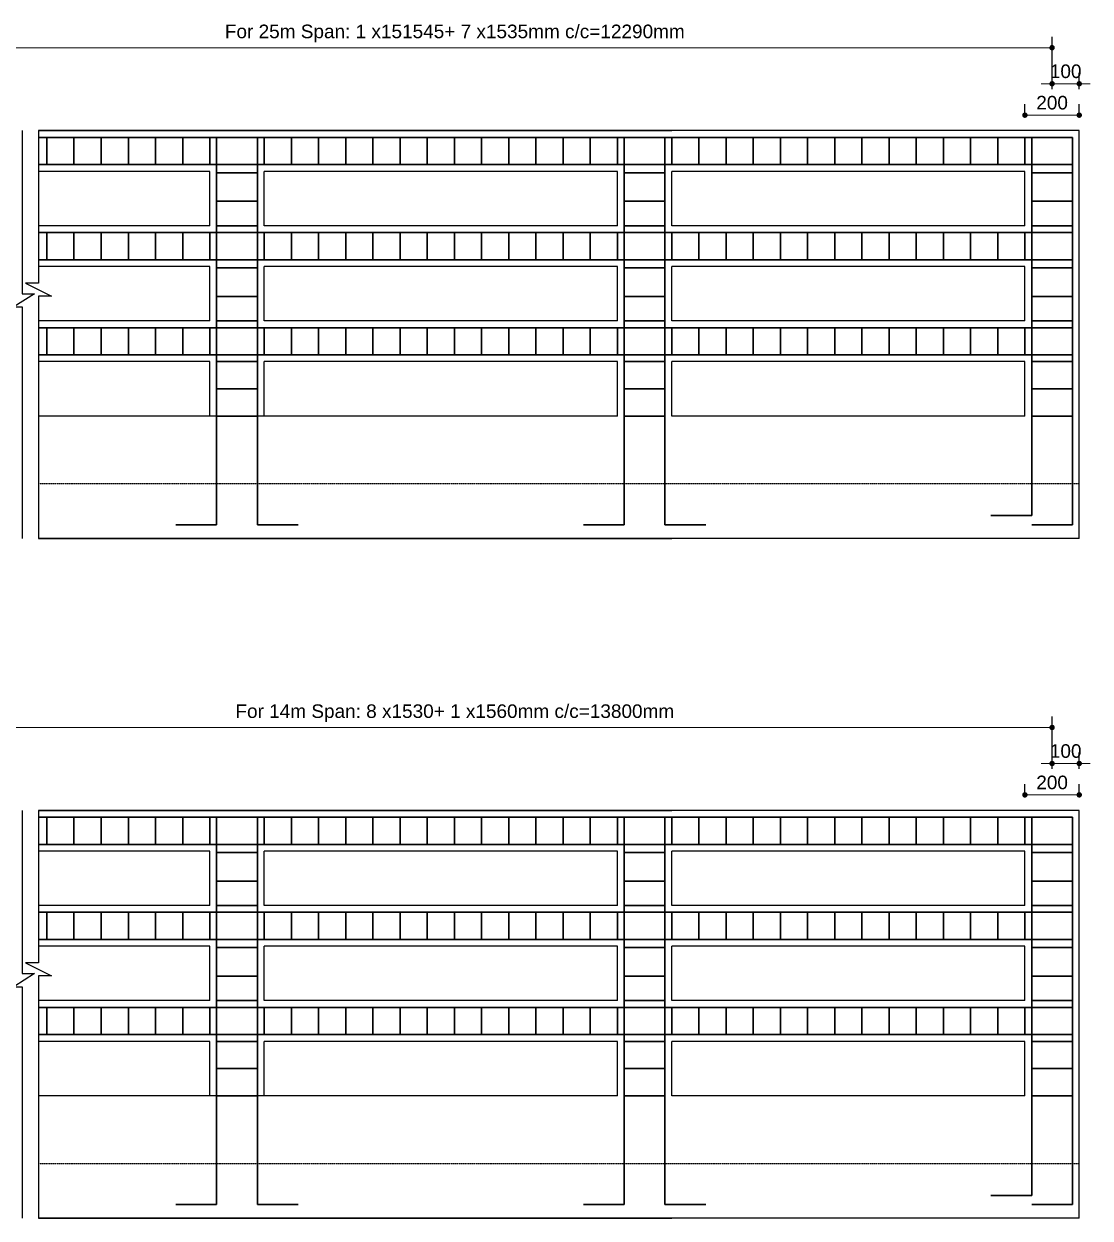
# Model space of a CAD drawing. Header units: millimetres. Extents: x 52966 to 62703, y 7652 to 27430.
# Drawn here: x 58779 to 62703, y 23036 to 27430 of the extents above; entities that cross this region are included whole.
import ezdxf

# ---------------------------------------------------------------- set-up
doc = ezdxf.new("R2010")
doc.units = ezdxf.units.MM
doc.header["$PDMODE"] = 3
doc.linetypes.add('HIDDEN', pattern=[9.525, 6.35, -3.175])
for name, color, linetype, lineweight in [('Ber', 12, 'Continuous', 30), ('Deck Slab', 11, 'Continuous', 25), ('Dimision', 4, 'Continuous', 18)]:
    doc.layers.add(name, color=color, linetype=linetype, lineweight=lineweight)
doc.styles.get("Standard").update_dxf_attribs({"font": 'arial.ttf'})
doc.dimstyles.new('ISO-25', dxfattribs={"dimtxt": 75, "dimasz": 28, "dimexe": 75, "dimexo": 45.625, "dimgap": 20, "dimtad": 1, "dimtoh": 1, "dimdec": 0, "dimtxsty": 'Standard', "dimblk": 'DOT', "dimcen": 300, "dimclrd": 256, "dimclre": 256, "dimclrt": 256, "dimadec": 0, "dimazin": 0, "dimtfac": 1, "dimtdec": 0, "dimtix": 1, "dimtmove": 0, "dimatfit": 3, "dimldrblk": 'DOT', "dimfxl": 1, "dimlwd": -1, "dimarcsym": 0})

# ---------------------------------------------------------------- blocks, each defined once
blk = doc.blocks.new('_Dot')
at = {"color": 0, "linetype": 'ByBlock', "lineweight": -2}
blk.add_line((-0.5, 0), (-1, 0), dxfattribs=at)
at = {"color": 0, "linetype": 'ByBlock', "const_width": 0.5}
blk.add_lwpolyline([(-0.25, 0, 1), (0.25, 0, 1)], format="xyb", close=True, dxfattribs=at)
blk = doc.blocks.new('*D81')
at = {"layer": 'Defpoints', "color": 0, "linetype": 'Continuous', "transparency": 16777216}
for p in [(58166.6, 24841.3), (62563.4, 24643.7), (58166.6, 24593.2)]:
    blk.add_point(p, dxfattribs=at)
at = {"layer": 'Dimision', "linetype": 'Continuous', "lineweight": -2, "transparency": 16777216}
for p, q in [((58166.6, 24638.8), (58166.6, 24881.3)), ((62563.4, 24689.3), (62563.4, 24881.3))]:
    blk.add_line(p, q, dxfattribs=at)
at = {"layer": 'Dimision', "linetype": 'Continuous', "transparency": 16777216}
blk.add_line((62543.4, 24841.3), (58186.6, 24841.3), dxfattribs=at)
at = {"layer": 'Dimision', "linetype": 'Continuous', "transparency": 16777216, "xscale": 20, "yscale": 20, "zscale": 20, "rotation": 180}
blk.add_blockref('_Dot', (58166.6, 24841.3), dxfattribs=at)
at = {"layer": 'Dimision', "linetype": 'Continuous', "transparency": 16777216, "xscale": 20, "yscale": 20, "zscale": 20}
blk.add_blockref('_Dot', (62563.4, 24841.3), dxfattribs=at)
at = {"layer": 'Dimision', "linetype": 'Continuous', "transparency": 16777216, "insert": (60365, 24893.7), "char_height": 50, "width": 1641.573, "attachment_point": 5}
blk.add_mtext('For 14m Span: 8 x1530+ 1 x1560mm c/c=13800mm', dxfattribs=at)
blk = doc.blocks.new('*D82')
at = {"layer": 'Defpoints', "color": 0, "linetype": 'Continuous', "transparency": 16777216}
for p in [(62463.4, 24593.2), (62463.4, 24553.4), (62663.4, 24553.4)]:
    blk.add_point(p, dxfattribs=at)
at = {"layer": 'Dimision', "linetype": 'Continuous', "lineweight": -2, "transparency": 16777216}
for p, q in [((62463.4, 24599), (62463.4, 24633.2)), ((62663.4, 24599), (62663.4, 24633.2))]:
    blk.add_line(p, q, dxfattribs=at)
at = {"layer": 'Dimision', "linetype": 'Continuous', "transparency": 16777216}
blk.add_line((62643.4, 24593.2), (62483.4, 24593.2), dxfattribs=at)
at = {"layer": 'Dimision', "linetype": 'Continuous', "transparency": 16777216, "xscale": 20, "yscale": 20, "zscale": 20, "rotation": 180}
blk.add_blockref('_Dot', (62463.4, 24593.2), dxfattribs=at)
at = {"layer": 'Dimision', "linetype": 'Continuous', "transparency": 16777216, "xscale": 20, "yscale": 20, "zscale": 20}
blk.add_blockref('_Dot', (62663.4, 24593.2), dxfattribs=at)
at = {"layer": 'Dimision', "linetype": 'Continuous', "transparency": 16777216, "insert": (62563.4, 24638.7), "char_height": 50, "attachment_point": 5}
blk.add_mtext('200', dxfattribs=at)
blk = doc.blocks.new('*D83')
at = {"layer": 'Defpoints', "color": 0, "linetype": 'Continuous', "transparency": 16777216}
for p in [(62563.4, 24708.7), (62563.4, 24643.7), (62663.4, 24643.7)]:
    blk.add_point(p, dxfattribs=at)
at = {"layer": 'Dimision', "linetype": 'Continuous', "lineweight": -2, "transparency": 16777216}
for p, q in [((62563.4, 24689.3), (62563.4, 24748.7)), ((62663.4, 24689.3), (62663.4, 24748.7))]:
    blk.add_line(p, q, dxfattribs=at)
at = {"layer": 'Dimision', "linetype": 'Continuous', "transparency": 16777216}
for p, q in [((62543.4, 24708.7), (62523.4, 24708.7)), ((62663.4, 24708.7), (62563.4, 24708.7)), ((62683.4, 24708.7), (62703.4, 24708.7))]:
    blk.add_line(p, q, dxfattribs=at)
at = {"layer": 'Dimision', "linetype": 'Continuous', "transparency": 16777216, "xscale": 20, "yscale": 20, "zscale": 20}
blk.add_blockref('_Dot', (62563.4, 24708.7), dxfattribs=at)
at = {"layer": 'Dimision', "linetype": 'Continuous', "transparency": 16777216, "xscale": 20, "yscale": 20, "zscale": 20, "rotation": 180}
blk.add_blockref('_Dot', (62663.4, 24708.7), dxfattribs=at)
at = {"layer": 'Dimision', "linetype": 'Continuous', "transparency": 16777216, "insert": (62613.4, 24754.2), "char_height": 50, "attachment_point": 5}
blk.add_mtext('100', dxfattribs=at)
blk = doc.blocks.new('*D96')
at = {"layer": 'Defpoints', "color": 0, "linetype": 'Continuous', "transparency": 16777216}
for p in [(58166.6, 27342.1), (62563.4, 27144.4), (58166.6, 27093.9)]:
    blk.add_point(p, dxfattribs=at)
at = {"layer": 'Dimision', "linetype": 'Continuous', "lineweight": -2, "transparency": 16777216}
for p, q in [((58166.6, 27139.6), (58166.6, 27382.1)), ((62563.4, 27190.1), (62563.4, 27382.1))]:
    blk.add_line(p, q, dxfattribs=at)
at = {"layer": 'Dimision', "linetype": 'Continuous', "transparency": 16777216}
blk.add_line((62543.4, 27342.1), (58186.6, 27342.1), dxfattribs=at)
at = {"layer": 'Dimision', "linetype": 'Continuous', "transparency": 16777216, "xscale": 20, "yscale": 20, "zscale": 20, "rotation": 180}
blk.add_blockref('_Dot', (58166.6, 27342.1), dxfattribs=at)
at = {"layer": 'Dimision', "linetype": 'Continuous', "transparency": 16777216, "xscale": 20, "yscale": 20, "zscale": 20}
blk.add_blockref('_Dot', (62563.4, 27342.1), dxfattribs=at)
at = {"layer": 'Dimision', "linetype": 'Continuous', "transparency": 16777216, "insert": (60365, 27394.5), "char_height": 50, "width": 2690.128, "attachment_point": 5}
blk.add_mtext('For 25m Span: 1 x151545+ 7 x1535mm c/c=12290mm', dxfattribs=at)
blk = doc.blocks.new('*D97')
at = {"layer": 'Defpoints', "color": 0, "linetype": 'Continuous', "transparency": 16777216}
for p in [(62463.4, 27093.9), (62463.4, 27054.2), (62663.4, 27054.2)]:
    blk.add_point(p, dxfattribs=at)
at = {"layer": 'Dimision', "linetype": 'Continuous', "lineweight": -2, "transparency": 16777216}
for p, q in [((62463.4, 27099.8), (62463.4, 27133.9)), ((62663.4, 27099.8), (62663.4, 27133.9))]:
    blk.add_line(p, q, dxfattribs=at)
at = {"layer": 'Dimision', "linetype": 'Continuous', "transparency": 16777216}
blk.add_line((62643.4, 27093.9), (62483.4, 27093.9), dxfattribs=at)
at = {"layer": 'Dimision', "linetype": 'Continuous', "transparency": 16777216, "xscale": 20, "yscale": 20, "zscale": 20, "rotation": 180}
blk.add_blockref('_Dot', (62463.4, 27093.9), dxfattribs=at)
at = {"layer": 'Dimision', "linetype": 'Continuous', "transparency": 16777216, "xscale": 20, "yscale": 20, "zscale": 20}
blk.add_blockref('_Dot', (62663.4, 27093.9), dxfattribs=at)
at = {"layer": 'Dimision', "linetype": 'Continuous', "transparency": 16777216, "insert": (62563.4, 27139.5), "char_height": 50, "attachment_point": 5}
blk.add_mtext('200', dxfattribs=at)
blk = doc.blocks.new('*D98')
at = {"layer": 'Defpoints', "color": 0, "linetype": 'Continuous', "transparency": 16777216}
for p in [(62563.4, 27209.5), (62563.4, 27144.4), (62663.4, 27144.4)]:
    blk.add_point(p, dxfattribs=at)
at = {"layer": 'Dimision', "linetype": 'Continuous', "lineweight": -2, "transparency": 16777216}
for p, q in [((62563.4, 27190.1), (62563.4, 27249.5)), ((62663.4, 27190.1), (62663.4, 27249.5))]:
    blk.add_line(p, q, dxfattribs=at)
at = {"layer": 'Dimision', "linetype": 'Continuous', "transparency": 16777216}
for p, q in [((62543.4, 27209.5), (62523.4, 27209.5)), ((62663.4, 27209.5), (62563.4, 27209.5)), ((62683.4, 27209.5), (62703.4, 27209.5))]:
    blk.add_line(p, q, dxfattribs=at)
at = {"layer": 'Dimision', "linetype": 'Continuous', "transparency": 16777216, "xscale": 20, "yscale": 20, "zscale": 20}
blk.add_blockref('_Dot', (62563.4, 27209.5), dxfattribs=at)
at = {"layer": 'Dimision', "linetype": 'Continuous', "transparency": 16777216, "xscale": 20, "yscale": 20, "zscale": 20, "rotation": 180}
blk.add_blockref('_Dot', (62663.4, 27209.5), dxfattribs=at)
at = {"layer": 'Dimision', "linetype": 'Continuous', "transparency": 16777216, "insert": (62613.4, 27255), "char_height": 50, "attachment_point": 5}
blk.add_mtext('100', dxfattribs=at)

msp = doc.modelspace()

# ---------------------------------------------------------------- linework, layer by layer
at = {"layer": 'Ber', "linetype": 'Continuous'}
for p, q in [((62638.4, 27012), (58832.4, 27012)), ((58832.4, 27012), (61163.4, 27012)), ((58863.4, 26912), (58863.4, 27012)), ((58963.4, 26912), (58963.4, 27012)), ((59063.4, 26912), (59063.4, 27012)), ((59163.4, 26912), (59163.4, 27012)), ((59263.4, 26912), (59263.4, 27012)), ((59363.4, 26912), (59363.4, 27012)), ((59463.4, 26912), (59463.4, 27012)), ((59488.4, 25587), (59488.4, 27012)), ((59638.4, 25587), (59638.4, 27012)), ((59663.4, 26912), (59663.4, 27012)), ((59763.4, 26912), (59763.4, 27012)), ((59863.4, 26912), (59863.4, 27012)), ((59863.4, 26912), (59863.4, 27012)), ((59963.4, 26912), (59963.4, 27012)), ((60063.4, 26912), (60063.4, 27012)), ((60163.4, 26912), (60163.4, 27012)), ((60263.4, 26912), (60263.4, 27012)), ((60363.4, 26912), (60363.4, 27012)), ((60463.4, 26912), (60463.4, 27012)), ((60563.4, 26912), (60563.4, 27012)), ((60663.4, 26912), (60663.4, 27012)), ((60763.4, 26912), (60763.4, 27012)), ((60863.4, 26912), (60863.4, 27012)), ((60963.4, 26912), (60963.4, 27012)), ((60988.4, 25587), (60988.4, 27012)), ((61138.4, 25587), (61138.4, 27012)), ((61163.4, 26912), (61163.4, 27012)), ((61263.4, 26912), (61263.4, 27012)), ((61363.4, 26912), (61363.4, 27012)), ((61363.4, 26912), (61363.4, 27012)), ((61463.4, 26912), (61463.4, 27012)), ((61563.4, 26912), (61563.4, 27012)), ((61663.4, 26912), (61663.4, 27012)), ((61763.4, 26912), (61763.4, 27012)), ((61863.4, 26912), (61863.4, 27012)), ((61963.4, 26912), (61963.4, 27012)), ((62063.4, 26912), (62063.4, 27012)), ((62163.4, 26912), (62163.4, 27012)), ((62263.4, 26912), (62263.4, 27012)), ((62363.4, 26912), (62363.4, 27012)), ((62463.4, 26912), (62463.4, 27012)), ((62488.4, 25620.5), (62488.4, 27012)), ((62638.4, 25587), (62638.4, 27012)), ((62638.4, 26912), (58832.4, 26912)), ((58832.4, 26912), (61163.4, 26912)), ((59638.4, 26882), (59488.4, 26882)), ((61138.4, 26882), (60988.4, 26882)), ((62638.4, 26882), (62488.4, 26882)), ((59638.4, 26777), (59488.4, 26777)), ((61138.4, 26777), (60988.4, 26777)), ((62638.4, 26777), (62488.4, 26777)), ((59638.4, 26687), (59488.4, 26687)), ((61138.4, 26687), (60988.4, 26687)), ((62638.4, 26687), (62488.4, 26687)), ((62638.4, 26662), (58832.4, 26662)), ((58832.4, 26662), (61163.4, 26662)), ((58863.4, 26562), (58863.4, 26662)), ((58963.4, 26562), (58963.4, 26662)), ((59063.4, 26562), (59063.4, 26662)), ((59163.4, 26562), (59163.4, 26662)), ((59263.4, 26562), (59263.4, 26662)), ((59363.4, 26562), (59363.4, 26662)), ((59463.4, 26562), (59463.4, 26662)), ((59663.4, 26562), (59663.4, 26662)), ((59763.4, 26562), (59763.4, 26662)), ((59863.4, 26562), (59863.4, 26662)), ((59863.4, 26562), (59863.4, 26662)), ((59963.4, 26562), (59963.4, 26662)), ((60063.4, 26562), (60063.4, 26662)), ((60163.4, 26562), (60163.4, 26662)), ((60263.4, 26562), (60263.4, 26662)), ((60363.4, 26562), (60363.4, 26662)), ((60463.4, 26562), (60463.4, 26662)), ((60563.4, 26562), (60563.4, 26662)), ((60663.4, 26562), (60663.4, 26662)), ((60763.4, 26562), (60763.4, 26662)), ((60863.4, 26562), (60863.4, 26662)), ((60963.4, 26562), (60963.4, 26662)), ((61163.4, 26562), (61163.4, 26662)), ((61263.4, 26562), (61263.4, 26662)), ((61363.4, 26562), (61363.4, 26662)), ((61463.4, 26562), (61463.4, 26662)), ((61563.4, 26562), (61563.4, 26662)), ((61663.4, 26562), (61663.4, 26662)), ((61763.4, 26562), (61763.4, 26662)), ((61863.4, 26562), (61863.4, 26662)), ((61963.4, 26562), (61963.4, 26662)), ((62063.4, 26562), (62063.4, 26662)), ((62163.4, 26562), (62163.4, 26662)), ((62263.4, 26562), (62263.4, 26662)), ((62363.4, 26562), (62363.4, 26662)), ((62463.4, 26562), (62463.4, 26662)), ((62638.4, 26562), (58832.4, 26562)), ((58832.4, 26562), (61163.4, 26562)), ((59638.4, 26532), (59488.4, 26532)), ((61138.4, 26532), (60988.4, 26532)), ((62638.4, 26532), (62488.4, 26532)), ((59638.4, 26427), (59488.4, 26427)), ((61138.4, 26427), (60988.4, 26427)), ((62638.4, 26427), (62488.4, 26427)), ((59638.4, 26337), (59488.4, 26337)), ((61138.4, 26337), (60988.4, 26337)), ((62638.4, 26337), (62488.4, 26337)), ((62638.4, 26312), (58832.2, 26312)), ((58832.2, 26312), (61163.4, 26312)), ((58863.4, 26212), (58863.4, 26312)), ((58963.4, 26212), (58963.4, 26312)), ((59063.4, 26212), (59063.4, 26312)), ((59163.4, 26212), (59163.4, 26312)), ((59263.4, 26212), (59263.4, 26312)), ((59363.4, 26212), (59363.4, 26312)), ((59463.4, 26212), (59463.4, 26312)), ((59663.4, 26212), (59663.4, 26312)), ((59763.4, 26212), (59763.4, 26312)), ((59863.4, 26212), (59863.4, 26312)), ((59863.4, 26212), (59863.4, 26312)), ((59963.4, 26212), (59963.4, 26312)), ((60063.4, 26212), (60063.4, 26312)), ((60163.4, 26212), (60163.4, 26312)), ((60263.4, 26212), (60263.4, 26312)), ((60363.4, 26212), (60363.4, 26312)), ((60463.4, 26212), (60463.4, 26312)), ((60563.4, 26212), (60563.4, 26312)), ((60663.4, 26212), (60663.4, 26312)), ((60763.4, 26212), (60763.4, 26312)), ((60863.4, 26212), (60863.4, 26312)), ((60963.4, 26212), (60963.4, 26312)), ((61163.4, 26212), (61163.4, 26312)), ((61263.4, 26212), (61263.4, 26312)), ((61363.4, 26212), (61363.4, 26312)), ((61463.4, 26212), (61463.4, 26312)), ((61563.4, 26212), (61563.4, 26312)), ((61663.4, 26212), (61663.4, 26312)), ((61763.4, 26212), (61763.4, 26312)), ((61863.4, 26212), (61863.4, 26312)), ((61963.4, 26212), (61963.4, 26312)), ((62063.4, 26212), (62063.4, 26312)), ((62163.4, 26212), (62163.4, 26312)), ((62263.4, 26212), (62263.4, 26312)), ((62363.4, 26212), (62363.4, 26312)), ((62463.4, 26212), (62463.4, 26312)), ((62488.4, 26212), (58832.2, 26212)), ((58832.2, 26212), (61163.4, 26212)), ((59638.4, 26187), (59488.4, 26187)), ((61138.4, 26187), (60988.4, 26187)), ((62638.4, 26212), (62488.4, 26212)), ((62638.4, 26187), (62488.4, 26187)), ((59638.4, 26087), (59488.4, 26087)), ((61138.4, 26087), (60988.4, 26087)), ((62638.4, 26087), (62488.4, 26087)), ((59638.4, 25987), (59488.4, 25987)), ((61138.4, 25987), (60988.4, 25987)), ((62638.4, 25987), (62488.4, 25987)), ((62638.4, 24511.2), (58832.4, 24511.2)), ((58832.4, 24511.2), (61163.4, 24511.2)), ((58863.4, 24411.2), (58863.4, 24511.2)), ((58963.4, 24411.2), (58963.4, 24511.2)), ((59063.4, 24411.2), (59063.4, 24511.2)), ((59163.4, 24411.2), (59163.4, 24511.2)), ((59263.4, 24411.2), (59263.4, 24511.2)), ((59363.4, 24411.2), (59363.4, 24511.2)), ((59463.4, 24411.2), (59463.4, 24511.2)), ((59488.4, 23086.2), (59488.4, 24511.2)), ((59638.4, 23086.2), (59638.4, 24511.2)), ((59663.4, 24411.2), (59663.4, 24511.2)), ((59763.4, 24411.2), (59763.4, 24511.2)), ((59863.4, 24411.2), (59863.4, 24511.2)), ((59863.4, 24411.2), (59863.4, 24511.2)), ((59963.4, 24411.2), (59963.4, 24511.2)), ((60063.4, 24411.2), (60063.4, 24511.2)), ((60163.4, 24411.2), (60163.4, 24511.2)), ((60263.4, 24411.2), (60263.4, 24511.2)), ((60363.4, 24411.2), (60363.4, 24511.2)), ((60463.4, 24411.2), (60463.4, 24511.2)), ((60563.4, 24411.2), (60563.4, 24511.2)), ((60663.4, 24411.2), (60663.4, 24511.2)), ((60763.4, 24411.2), (60763.4, 24511.2)), ((60863.4, 24411.2), (60863.4, 24511.2)), ((60963.4, 24411.2), (60963.4, 24511.2)), ((60988.4, 23086.2), (60988.4, 24511.2)), ((61138.4, 23086.2), (61138.4, 24511.2)), ((61163.4, 24411.2), (61163.4, 24511.2)), ((61263.4, 24411.2), (61263.4, 24511.2)), ((61363.4, 24411.2), (61363.4, 24511.2)), ((61363.4, 24411.2), (61363.4, 24511.2)), ((61463.4, 24411.2), (61463.4, 24511.2)), ((61563.4, 24411.2), (61563.4, 24511.2)), ((61663.4, 24411.2), (61663.4, 24511.2)), ((61763.4, 24411.2), (61763.4, 24511.2)), ((61863.4, 24411.2), (61863.4, 24511.2)), ((61963.4, 24411.2), (61963.4, 24511.2)), ((62063.4, 24411.2), (62063.4, 24511.2)), ((62163.4, 24411.2), (62163.4, 24511.2)), ((62263.4, 24411.2), (62263.4, 24511.2)), ((62363.4, 24411.2), (62363.4, 24511.2)), ((62463.4, 24411.2), (62463.4, 24511.2)), ((62488.4, 23119.8), (62488.4, 24511.2)), ((62638.4, 23086.2), (62638.4, 24511.2)), ((62638.4, 24411.2), (58832.4, 24411.2)), ((58832.4, 24411.2), (61163.4, 24411.2)), ((59638.4, 24381.2), (59488.4, 24381.2)), ((61138.4, 24381.2), (60988.4, 24381.2)), ((62638.4, 24381.2), (62488.4, 24381.2)), ((59638.4, 24276.2), (59488.4, 24276.2)), ((61138.4, 24276.2), (60988.4, 24276.2)), ((62638.4, 24276.2), (62488.4, 24276.2)), ((59638.4, 24186.2), (59488.4, 24186.2)), ((61138.4, 24186.2), (60988.4, 24186.2)), ((62638.4, 24186.2), (62488.4, 24186.2)), ((62638.4, 24161.2), (58832.4, 24161.2)), ((58832.4, 24161.2), (61163.4, 24161.2)), ((58863.4, 24061.2), (58863.4, 24161.2)), ((58963.4, 24061.2), (58963.4, 24161.2)), ((59063.4, 24061.2), (59063.4, 24161.2)), ((59163.4, 24061.2), (59163.4, 24161.2)), ((59263.4, 24061.2), (59263.4, 24161.2)), ((59363.4, 24061.2), (59363.4, 24161.2)), ((59463.4, 24061.2), (59463.4, 24161.2)), ((59663.4, 24061.2), (59663.4, 24161.2)), ((59763.4, 24061.2), (59763.4, 24161.2)), ((59863.4, 24061.2), (59863.4, 24161.2)), ((59863.4, 24061.2), (59863.4, 24161.2)), ((59963.4, 24061.2), (59963.4, 24161.2)), ((60063.4, 24061.2), (60063.4, 24161.2)), ((60163.4, 24061.2), (60163.4, 24161.2)), ((60263.4, 24061.2), (60263.4, 24161.2)), ((60363.4, 24061.2), (60363.4, 24161.2)), ((60463.4, 24061.2), (60463.4, 24161.2)), ((60563.4, 24061.2), (60563.4, 24161.2)), ((60663.4, 24061.2), (60663.4, 24161.2)), ((60763.4, 24061.2), (60763.4, 24161.2)), ((60863.4, 24061.2), (60863.4, 24161.2)), ((60963.4, 24061.2), (60963.4, 24161.2)), ((61163.4, 24061.2), (61163.4, 24161.2)), ((61263.4, 24061.2), (61263.4, 24161.2)), ((61363.4, 24061.2), (61363.4, 24161.2)), ((61463.4, 24061.2), (61463.4, 24161.2)), ((61563.4, 24061.2), (61563.4, 24161.2)), ((61663.4, 24061.2), (61663.4, 24161.2)), ((61763.4, 24061.2), (61763.4, 24161.2)), ((61863.4, 24061.2), (61863.4, 24161.2)), ((61963.4, 24061.2), (61963.4, 24161.2)), ((62063.4, 24061.2), (62063.4, 24161.2)), ((62163.4, 24061.2), (62163.4, 24161.2)), ((62263.4, 24061.2), (62263.4, 24161.2)), ((62363.4, 24061.2), (62363.4, 24161.2)), ((62463.4, 24061.2), (62463.4, 24161.2)), ((62638.4, 24061.2), (58832.4, 24061.2)), ((58832.4, 24061.2), (61163.4, 24061.2)), ((59638.4, 24031.2), (59488.4, 24031.2)), ((61138.4, 24031.2), (60988.4, 24031.2)), ((62638.4, 24031.2), (62488.4, 24031.2)), ((59638.4, 23926.2), (59488.4, 23926.2)), ((61138.4, 23926.2), (60988.4, 23926.2)), ((62638.4, 23926.2), (62488.4, 23926.2)), ((59638.4, 23836.2), (59488.4, 23836.2)), ((61138.4, 23836.2), (60988.4, 23836.2)), ((62638.4, 23836.2), (62488.4, 23836.2)), ((62638.4, 23811.2), (58832.2, 23811.2)), ((58832.2, 23811.2), (61163.4, 23811.2)), ((58863.4, 23711.2), (58863.4, 23811.2)), ((58963.4, 23711.2), (58963.4, 23811.2)), ((59063.4, 23711.2), (59063.4, 23811.2)), ((59163.4, 23711.2), (59163.4, 23811.2)), ((59263.4, 23711.2), (59263.4, 23811.2)), ((59363.4, 23711.2), (59363.4, 23811.2)), ((59463.4, 23711.2), (59463.4, 23811.2)), ((59663.4, 23711.2), (59663.4, 23811.2)), ((59763.4, 23711.2), (59763.4, 23811.2)), ((59863.4, 23711.2), (59863.4, 23811.2)), ((59863.4, 23711.2), (59863.4, 23811.2)), ((59963.4, 23711.2), (59963.4, 23811.2)), ((60063.4, 23711.2), (60063.4, 23811.2)), ((60163.4, 23711.2), (60163.4, 23811.2)), ((60263.4, 23711.2), (60263.4, 23811.2)), ((60363.4, 23711.2), (60363.4, 23811.2)), ((60463.4, 23711.2), (60463.4, 23811.2)), ((60563.4, 23711.2), (60563.4, 23811.2)), ((60663.4, 23711.2), (60663.4, 23811.2)), ((60763.4, 23711.2), (60763.4, 23811.2)), ((60863.4, 23711.2), (60863.4, 23811.2)), ((60963.4, 23711.2), (60963.4, 23811.2)), ((61163.4, 23711.2), (61163.4, 23811.2)), ((61263.4, 23711.2), (61263.4, 23811.2)), ((61363.4, 23711.2), (61363.4, 23811.2)), ((61463.4, 23711.2), (61463.4, 23811.2)), ((61563.4, 23711.2), (61563.4, 23811.2)), ((61663.4, 23711.2), (61663.4, 23811.2)), ((61763.4, 23711.2), (61763.4, 23811.2)), ((61863.4, 23711.2), (61863.4, 23811.2)), ((61963.4, 23711.2), (61963.4, 23811.2)), ((62063.4, 23711.2), (62063.4, 23811.2)), ((62163.4, 23711.2), (62163.4, 23811.2)), ((62263.4, 23711.2), (62263.4, 23811.2)), ((62363.4, 23711.2), (62363.4, 23811.2)), ((62463.4, 23711.2), (62463.4, 23811.2)), ((62488.4, 23711.2), (58832.2, 23711.2)), ((58832.2, 23711.2), (61163.4, 23711.2)), ((59638.4, 23686.2), (59488.4, 23686.2)), ((61138.4, 23686.2), (60988.4, 23686.2)), ((62638.4, 23711.2), (62488.4, 23711.2)), ((62638.4, 23686.2), (62488.4, 23686.2)), ((59638.4, 23586.2), (59488.4, 23586.2)), ((61138.4, 23586.2), (60988.4, 23586.2)), ((62638.4, 23586.2), (62488.4, 23586.2)), ((59638.4, 23486.2), (59488.4, 23486.2)), ((61138.4, 23486.2), (60988.4, 23486.2)), ((62638.4, 23486.2), (62488.4, 23486.2))]:
    msp.add_line(p, q, dxfattribs=at)
for points in [[(62488.4, 25620.5), (62338.4, 25620.5)], [(59488.4, 25587), (59338.4, 25587)], [(59788.4, 25587), (59638.4, 25587)], [(60988.4, 25587), (60838.4, 25587)], [(61288.4, 25587), (61138.4, 25587)], [(62638.4, 25587), (62488.4, 25587)], [(62488.4, 23119.8), (62338.4, 23119.8)], [(59488.4, 23086.2), (59338.4, 23086.2)], [(59788.4, 23086.2), (59638.4, 23086.2)], [(60988.4, 23086.2), (60838.4, 23086.2)], [(61288.4, 23086.2), (61138.4, 23086.2)], [(62638.4, 23086.2), (62488.4, 23086.2)]]:
    msp.add_lwpolyline(points, dxfattribs=at)
at = {"layer": 'Deck Slab', "linetype": 'Continuous'}
for p, q in [((62663.4, 27037), (58832.4, 27037)), ((58832.4, 27037), (61163.4, 27037)), ((62663.4, 25537), (62663.4, 27037)), ((59463.4, 26887), (58832.4, 26887)), ((59463.4, 26687), (59463.4, 26887)), ((60963.4, 26887), (59663.4, 26887)), ((59663.4, 26687), (59663.4, 26887)), ((60963.4, 26687), (60963.4, 26887)), ((61163.4, 26687), (61163.4, 26887)), ((62463.4, 26887), (61163.4, 26887)), ((62463.4, 26687), (62463.4, 26887)), ((59463.4, 26687), (58832.4, 26687)), ((60963.4, 26687), (59663.4, 26687)), ((62463.4, 26687), (61163.4, 26687)), ((62463.4, 26562), (62463.4, 26662)), ((59463.4, 26537), (58832.4, 26537)), ((59463.4, 26337), (59463.4, 26537)), ((60963.4, 26537), (59663.4, 26537)), ((59663.4, 26337), (59663.4, 26537)), ((60963.4, 26337), (60963.4, 26537)), ((61163.4, 26337), (61163.4, 26537)), ((62463.4, 26537), (61163.4, 26537)), ((62463.4, 26337), (62463.4, 26537)), ((59463.4, 26337), (58832.2, 26337)), ((60963.4, 26337), (59663.4, 26337)), ((62463.4, 26337), (61163.4, 26337)), ((62463.4, 26212), (62463.4, 26312)), ((59463.4, 26187), (58832.2, 26187)), ((59463.4, 25987), (59463.4, 26187)), ((59663.4, 25987), (59663.4, 26187)), ((60963.4, 26187), (59663.4, 26187)), ((60963.4, 25987), (60963.4, 26187)), ((61163.4, 25987), (61163.4, 26187)), ((62463.4, 26187), (61163.4, 26187)), ((62463.4, 25987), (62463.4, 26187)), ((59463.4, 25987), (58832.2, 25987)), ((59666.6, 25987), (58832.2, 25987)), ((60963.4, 25987), (59663.4, 25987)), ((62463.4, 25987), (61163.4, 25987)), ((62663.4, 25537), (58832.2, 25537)), ((58832.2, 25537), (61163.4, 25537)), ((62663.4, 25537), (61163.4, 25537)), ((62663.4, 24536.2), (58832.4, 24536.2)), ((58832.4, 24536.2), (61163.4, 24536.2)), ((62663.4, 23036.2), (62663.4, 24536.2)), ((59463.4, 24386.2), (58832.4, 24386.2)), ((59463.4, 24186.2), (59463.4, 24386.2)), ((60963.4, 24386.2), (59663.4, 24386.2)), ((59663.4, 24186.2), (59663.4, 24386.2)), ((60963.4, 24186.2), (60963.4, 24386.2)), ((61163.4, 24186.2), (61163.4, 24386.2)), ((62463.4, 24386.2), (61163.4, 24386.2)), ((62463.4, 24186.2), (62463.4, 24386.2)), ((59463.4, 24186.2), (58832.4, 24186.2)), ((60963.4, 24186.2), (59663.4, 24186.2)), ((62463.4, 24186.2), (61163.4, 24186.2)), ((62463.4, 24061.2), (62463.4, 24161.2)), ((59463.4, 24036.2), (58832.4, 24036.2)), ((59463.4, 23836.2), (59463.4, 24036.2)), ((60963.4, 24036.2), (59663.4, 24036.2)), ((59663.4, 23836.2), (59663.4, 24036.2)), ((60963.4, 23836.2), (60963.4, 24036.2)), ((61163.4, 23836.2), (61163.4, 24036.2)), ((62463.4, 24036.2), (61163.4, 24036.2)), ((62463.4, 23836.2), (62463.4, 24036.2)), ((59463.4, 23836.2), (58832.2, 23836.2)), ((60963.4, 23836.2), (59663.4, 23836.2)), ((62463.4, 23836.2), (61163.4, 23836.2)), ((62463.4, 23711.2), (62463.4, 23811.2)), ((59463.4, 23686.2), (58832.2, 23686.2)), ((59463.4, 23486.2), (59463.4, 23686.2)), ((59663.4, 23486.2), (59663.4, 23686.2)), ((60963.4, 23686.2), (59663.4, 23686.2)), ((60963.4, 23486.2), (60963.4, 23686.2)), ((61163.4, 23486.2), (61163.4, 23686.2)), ((62463.4, 23686.2), (61163.4, 23686.2)), ((62463.4, 23486.2), (62463.4, 23686.2)), ((59463.4, 23486.2), (58832.2, 23486.2)), ((59666.6, 23486.2), (58832.2, 23486.2)), ((60963.4, 23486.2), (59663.4, 23486.2)), ((62463.4, 23486.2), (61163.4, 23486.2)), ((62663.4, 23036.2), (58832.2, 23036.2)), ((58832.2, 23036.2), (61163.4, 23036.2)), ((62663.4, 23036.2), (61163.4, 23036.2))]:
    msp.add_line(p, q, dxfattribs=at)
at = {"layer": 'Deck Slab', "linetype": 'HIDDEN', "ltscale": 0.07}
for p, q in [((62663.4, 25737), (58832.2, 25737)), ((62663.4, 23236.2), (58832.2, 23236.2))]:
    msp.add_line(p, q, dxfattribs=at)
at = {"layer": 'Deck Slab', "linetype": 'Continuous'}
for points in [[(58772.5, 27037), (58772.5, 26436.5), (58818.3, 26436.5), (58742.4, 26388.3), (58772.8, 26388.3), (58772.8, 25537)], [(58832.4, 27037), (58832.4, 26476), (58785, 26476), (58880, 26427.8), (58832.2, 26427.8), (58832.2, 25537)], [(58772.5, 24536.2), (58772.5, 23935.7), (58818.3, 23935.7), (58742.4, 23887.5), (58772.8, 23887.5), (58772.8, 23036.2)], [(58832.4, 24536.2), (58832.4, 23975.2), (58785, 23975.2), (58880, 23927), (58832.2, 23927), (58832.2, 23036.2)]]:
    msp.add_lwpolyline(points, dxfattribs=at)

# ---------------------------------------------------------------- dimensions: what is measured, and where the dimension line sits
at = {"layer": 'Dimision', "linetype": 'Continuous'}
for base, p1, p2, text, picture, middle in [((58166.6, 27342.1), (62563.4, 27144.4), (58166.6, 27093.9), 'For 25m Span: 1 x151545+ 7 x1535mm c/c=12290mm', '*D96', (60365, 27394.5)), ((58166.6, 24841.3), (62563.4, 24643.7), (58166.6, 24593.2), 'For 14m Span: 8 x1530+ 1 x1560mm c/c=13800mm', '*D81', (60365, 24893.7))]:
    dim = msp.add_linear_dim(base=base, p1=p1, p2=p2, angle=180, text=text, dimstyle='ISO-25', override={"dimtxt": 50, "dimasz": 20, "dimexe": 40, "dimtmove": 1}, dxfattribs=at)
    dim.commit()
    dim.dimension.update_dxf_attribs({"geometry": picture, "text_midpoint": middle})
for base, p1, p2, picture, middle in [((62563.4, 27209.5), (62663.4, 27144.4), (62563.4, 27144.4), '*D98', (62613.4, 27255)), ((62463.4, 27093.9), (62663.4, 27054.2), (62463.4, 27054.2), '*D97', (62563.4, 27139.5)), ((62563.4, 24708.7), (62663.4, 24643.7), (62563.4, 24643.7), '*D83', (62613.4, 24754.2)), ((62463.4, 24593.2), (62663.4, 24553.4), (62463.4, 24553.4), '*D82', (62563.4, 24638.7))]:
    dim = msp.add_linear_dim(base=base, p1=p1, p2=p2, angle=180, dimstyle='ISO-25', override={"dimtxt": 50, "dimasz": 20, "dimexe": 40, "dimtmove": 1}, dxfattribs=at)
    dim.commit()
    dim.dimension.update_dxf_attribs({"geometry": picture, "text_midpoint": middle})

doc.saveas('drawing.dxf')
